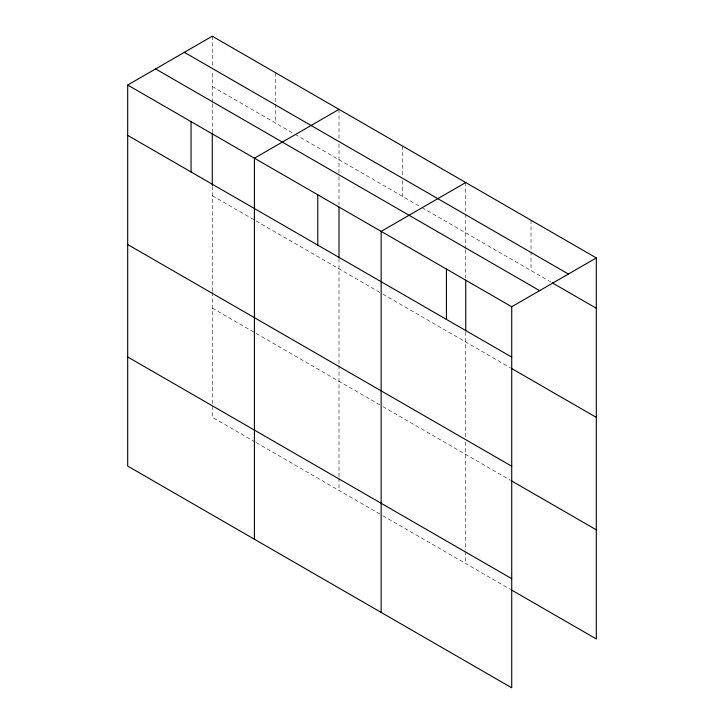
<?xml version="1.0" encoding="UTF-8"?>
<svg xmlns="http://www.w3.org/2000/svg" width="724" height="724" viewBox="0 0 724 724"><rect width="100%" height="100%" fill="white"/><g stroke="black" fill="none" stroke-linecap="round" stroke-linejoin="round"><path stroke-width="0.54" stroke-dasharray="3.62 2.71" d="M212.277 291.238L212.277 186.665M212.277 132.664L212.277 103.414M212.277 102.292L212.277 70.88M212.277 86.536L294.161 133.813M295.139 134.383L420.897 206.983M421.875 207.544L551.489 282.387M212.277 195.67L255.165 220.431M256.142 221.001L381.901 293.6M382.878 294.161L510.565 367.882M212.277 308.107L255.165 332.868M256.142 333.438L381.901 406.037M382.878 406.607L510.565 480.32M255.165 442.002L212.277 417.241L212.277 404.861M256.142 442.563L381.901 515.171M382.878 515.732L510.565 589.454M531.027 220.232L531.027 250.432M531.027 251.554L531.027 270.568M465.74 182.538L465.74 212.738M465.74 213.861L465.74 248.631M465.74 249.753L465.74 277.88M465.74 331.882L465.74 437.577M465.74 442.074L465.74 550.077M465.74 551.199L465.74 563.58M402.372 145.949L402.372 176.158M402.372 180.629L402.372 196.294M339.004 109.369L339.004 139.569M339.004 144.049L339.004 175.461M339.004 176.584L339.004 204.711M339.004 258.712L339.004 364.407M339.004 365.539L339.004 476.908M339.004 478.03L339.004 490.41M275.645 72.78L275.645 102.989M275.645 104.102L275.645 123.125M212.277 36.2L212.277 66.4M212.277 292.369L212.277 403.739"/><path stroke-width="1.09" d="M212.277 185.543L212.277 133.786M511.723 466.229L511.723 306.759L127.686 85.034L127.686 466.075L511.723 687.8L511.723 466.229L127.686 244.504M511.542 590.015L596.314 638.966L596.314 257.925L212.277 36.2L127.686 85.034M339.004 109.369L254.414 158.203L254.414 539.244M465.74 182.538L381.15 231.372L381.15 612.414M511.723 306.759L596.314 257.925M184.358 52.318L568.403 274.043M552.466 282.948L596.314 308.261M155.597 68.925L539.642 290.65M127.686 135.379L511.723 357.104M511.542 368.453L596.314 417.395M511.542 480.89L596.314 529.832M127.686 356.941L511.723 578.666M465.74 280.125L465.74 330.759M446.437 269.066L446.437 319.411M339.004 206.955L339.004 257.59M317.782 194.792L317.782 245.128M191.055 121.623L191.055 171.959"/></g></svg>
